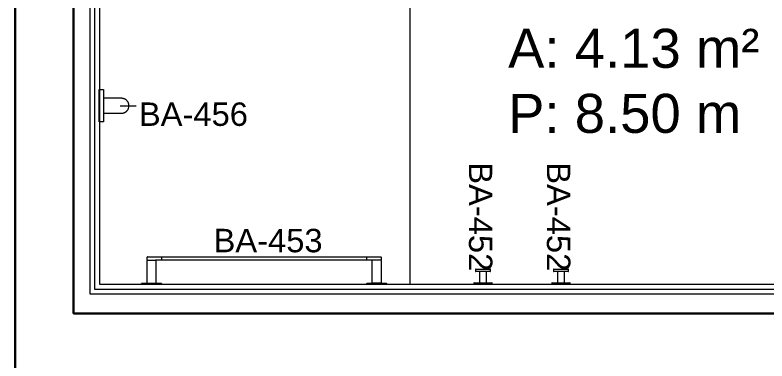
# Model space of a CAD drawing. Header units: centimetres. Extents: x 118932 to 154602, y -32682 to -23521.
# Drawn here: x 138667.2 to 138859.9, y -26084.1 to -25995.4 of the extents above; entities that cross this region are included whole.
import ezdxf

# ---------------------------------------------------------------- set-up
doc = ezdxf.new("R2010")
doc.units = ezdxf.units.CM
doc.header["$LTSCALE"] = 50
doc.header["$MEASUREMENT"] = 0
for name, color, linetype, lineweight, true_color in [('GEN_00_BL_Yazı', 7, 'Continuous', 0, 0x4f5250), ('GEN_00_BL_Ölçü Dış', 7, 'Continuous', 5, 0x766a5e), ('GEN_02_TF_Islak Hacim', 7, 'Continuous', 5, 0x007cb0), ('GEN_05_ML_Alçıpan_giydirme', 7, 'Continuous', 18, 0x7ebab5), ('KALACAK DUVARLAR', 7, 'Continuous', 30, 0x005387)]:
    doc.layers.add(name, color=color, linetype=linetype, lineweight=lineweight, true_color=true_color)
doc.styles.add('ARIAL', font='arial.ttf')
doc.styles.add('Arial_6', font='arial.ttf', dxfattribs={"height": 59.5325})

# ---------------------------------------------------------------- blocks, each defined once
blk = doc.blocks.new('KALACAK DUVALAR LEVEL 0 D BLOK')
at = {"layer": 'KALACAK DUVARLAR', "elevation": 0}
for points in [[(-1403, 990.45), (-1403, 975.45), (-1484.5, 975.45), (-1484.5, 970.45), (-1499.5, 970.45), (-1499.5, 1931.88)], [(-1323, 990.45), (-1323, 975.45), (-1111.5, 975.45), (-1111.5, 990.45), (-1120.5, 990.45), (-1120.5, 1004.45), (-1135.5, 1004.45), (-1135.5, 990.45), (-1288.5, 990.45), (-1288.5, 1141.45), (-1135.5, 1141.45), (-1135.5, 1127.45), (-1120.5, 1127.45), (-1120.5, 1141.45), (-1113.5, 1141.45), (-1113.5, 1156.45), (-1484.5, 1156.45), (-1484.5, 1525.95), (-1443.05, 1525.95), (-1443.05, 1593.95), (-1484.5, 1593.95), (-1484.5, 1931.88)]]:
    blk.add_lwpolyline(points, dxfattribs=at)
blk = doc.blocks.new('Robe_Hook - BA-452 ROBE HOOK-13695885-TYPE GxL')
at = {"layer": 'GEN_02_TF_Islak Hacim', "lineweight": 13}
for p, q in [((-23.8, 0), (-23.8, -3.2)), ((-23.8, 0), (23.8, 0)), ((-23, 0), (-23.8, 0)), ((-23.8, -3.2), (-23, -3.2)), ((23.8, -3.2), (-23.8, -3.2)), ((-9.2, -3.2), (-9.2, -31.9)), ((9.2, -31.9), (9.2, -3.2)), ((23.8, 0), (23, 0)), ((23, -3.2), (23.8, -3.2)), ((23.8, -3.2), (23.8, 0)), ((-19.1, -31.9), (-19.1, -38.1)), ((-19.1, -31.9), (19, -31.9)), ((-18.4, -31.9), (-19.1, -31.9)), ((-19.1, -38.1), (-18.4, -38.1)), ((19, -38.1), (-19.1, -38.1)), ((19, -31.9), (18.4, -31.9)), ((18.4, -38.1), (19, -38.1)), ((19, -38.1), (19, -31.9))]:
    blk.add_line(p, q, dxfattribs=at)
at = {"layer": 'GEN_00_BL_Yazı', "insert": (-23.9, -312.3), "char_height": 60, "width": 132.711, "attachment_point": 1, "rotation": 90, "style": 'Arial_6'}
blk.add_mtext('BA-452', dxfattribs=at)
blk = doc.blocks.new('Grab-Bar_Bobrick_B-6806 - BA-456 24_-V371-TYPE GxL')
at = {"layer": 'GEN_00_BL_Yazı'}
blk.add_line((-53504.4, -6427.9), (-53463.6, -6427.9), dxfattribs=at)
at = {"layer": 'GEN_02_TF_Islak Hacim', "lineweight": 13, "flags": 128}
blk.add_lwpolyline([(-53558, -6468.7), (-53558, -6386.1), (-53546.8, -6386.1), (-53546.8, -6468.7)], close=True, dxfattribs=at)
blk.add_lwpolyline([(-53546.8, -6446.5), (-53532.6, -6446.5), (-53531.3, -6446.5), (-53530, -6446.5), (-53528.8, -6446.5), (-53527.5, -6446.5), (-53526.2, -6446.5), (-53525, -6446.5), (-53523.8, -6446.5), (-53522.6, -6446.5), (-53521.4, -6446.5), (-53520.2, -6446.5), (-53519, -6446.5), (-53517.9, -6446.5), (-53516.8, -6446.5), (-53515.7, -6446.5), (-53514.6, -6446.5), (-53513.6, -6446.5), (-53512.6, -6446.5), (-53511.6, -6446.5), (-53510.7, -6446.5), (-53509.8, -6446.5), (-53508.9, -6446.5), (-53508.1, -6446.5), (-53507.3, -6446.5), (-53506.5, -6446.5), (-53505.8, -6446.5), (-53505.2, -6446.5), (-53504.6, -6446.5), (-53504, -6446.5), (-53503.4, -6446.5), (-53503, -6446.5), (-53502.5, -6446.5), (-53502.1, -6446.5), (-53501.8, -6446.5), (-53501.5, -6446.5), (-53501.3, -6446.5), (-53501.1, -6446.5), (-53500.9, -6446.5), (-53500.8, -6446.5), (-53500.8, -6446.5), (-53500.6, -6446.5), (-53499.8, -6446.5), (-53499.1, -6446.4), (-53498.3, -6446.3), (-53497.6, -6446.2), (-53496.8, -6446.1), (-53496.1, -6445.9), (-53495.3, -6445.7), (-53494.6, -6445.5), (-53493.9, -6445.2), (-53493.2, -6444.9), (-53492.5, -6444.6), (-53491.8, -6444.2), (-53491.2, -6443.9), (-53490.5, -6443.5), (-53489.9, -6443), (-53489.3, -6442.6), (-53488.7, -6442.1), (-53488.1, -6441.6), (-53487.5, -6441.1), (-53487, -6440.6), (-53486.5, -6440), (-53486, -6439.4), (-53485.5, -6438.8), (-53485.1, -6438.2), (-53484.7, -6437.6), (-53484.3, -6436.9), (-53483.9, -6436.2), (-53483.6, -6435.6), (-53483.3, -6434.9), (-53483, -6434.2, 0.168627), (-53482.6, -6422), (-53482.8, -6421.3), (-53483, -6420.5), (-53483.3, -6419.8), (-53483.7, -6419.1), (-53484, -6418.5), (-53484.4, -6417.8), (-53484.8, -6417.2), (-53485.2, -6416.5), (-53485.6, -6415.9), (-53486.1, -6415.3), (-53486.6, -6414.7), (-53487.1, -6414.2), (-53487.7, -6413.6), (-53488.2, -6413.1), (-53488.8, -6412.6), (-53489.4, -6412.2), (-53490, -6411.7), (-53490.7, -6411.3), (-53491.3, -6410.9), (-53492, -6410.5), (-53492.7, -6410.2), (-53493.4, -6409.9), (-53494.1, -6409.6), (-53494.8, -6409.4), (-53495.5, -6409.1), (-53496.3, -6408.9), (-53497, -6408.8), (-53497.8, -6408.6), (-53498.5, -6408.5), (-53499.3, -6408.5), (-53500, -6408.4), (-53500.8, -6408.4), (-53500.8, -6408.4), (-53500.9, -6408.4), (-53501, -6408.4), (-53501.2, -6408.4), (-53501.4, -6408.4), (-53501.7, -6408.4), (-53502, -6408.4), (-53502.4, -6408.4), (-53502.8, -6408.4), (-53503.3, -6408.4), (-53503.8, -6408.4), (-53504.4, -6408.4), (-53505, -6408.4), (-53505.7, -6408.4), (-53506.4, -6408.4), (-53507.1, -6408.4), (-53507.9, -6408.4), (-53508.7, -6408.4), (-53509.5, -6408.4), (-53510.4, -6408.4), (-53511.4, -6408.4), (-53512.3, -6408.4), (-53513.3, -6408.4), (-53514.3, -6408.4), (-53515.4, -6408.4), (-53516.5, -6408.4), (-53517.6, -6408.4), (-53518.7, -6408.4), (-53519.9, -6408.4), (-53521.1, -6408.4), (-53522.2, -6408.4), (-53523.5, -6408.4), (-53524.7, -6408.4), (-53525.9, -6408.4), (-53527.2, -6408.4), (-53528.4, -6408.4), (-53529.7, -6408.4), (-53530.9, -6408.4), (-53532.2, -6408.4), (-53532.6, -6408.4), (-53546.8, -6408.4)], format="xyb", dxfattribs=at)
at = {"layer": 'GEN_00_BL_Yazı', "insert": (-53456.4, -6479.9), "char_height": 60, "width": 265.421, "attachment_point": 7, "style": 'Arial_6'}
blk.add_mtext('BA-456', dxfattribs=at)
blk = doc.blocks.new('Accessory-Towel_Bar-KOHLER-Composed-K-73142 _1_ - BA-453 TOWEL BAR 24_-14138606-TYPE GxL')
at = {"layer": 'GEN_02_TF_Islak Hacim', "lineweight": 13}
for p, q in [((-53278.4, -6862.5), (-52680, -6862.5)), ((-53242.4, -6862.5), (-53242.4, -6871.4)), ((-52716.1, -6871.4), (-52716.1, -6862.5)), ((-53279.2, -6870.5), (-53279.2, -6863.3)), ((-53279.2, -6929.9), (-53279.2, -6872.2)), ((-53278.4, -6871.4), (-53257.1, -6871.4)), ((-52701.3, -6871.4), (-53257.1, -6871.4)), ((-53256.3, -6872.2), (-53256.3, -6929.9)), ((-52702.1, -6929.9), (-52702.1, -6872.2)), ((-52680, -6871.4), (-52701.3, -6871.4)), ((-52679.2, -6863.3), (-52679.2, -6870.5)), ((-52679.2, -6872.2), (-52679.2, -6929.9)), ((-53293.2, -6932.7), (-53293.2, -6931.5)), ((-53293.2, -6932.7), (-53242.4, -6932.7)), ((-53292.4, -6930.7), (-53278.4, -6930.7)), ((-53278.4, -6930.7), (-53257.1, -6930.7)), ((-53257.1, -6930.7), (-53243.2, -6930.7)), ((-53242.4, -6931.5), (-53242.4, -6932.7)), ((-52716.1, -6932.7), (-52716.1, -6931.5)), ((-52716.1, -6932.7), (-52665.3, -6932.7)), ((-52715.3, -6930.7), (-52701.3, -6930.7)), ((-52680, -6930.7), (-52701.3, -6930.7)), ((-52680, -6930.7), (-52666.1, -6930.7)), ((-52665.3, -6931.5), (-52665.3, -6932.7))]:
    blk.add_line(p, q, dxfattribs=at)
for centre, radius, start, end in [((-53278.4, -6863.3), 0.82, 90, 180), ((-52680, -6863.3), 0.82, 0, 90), ((-53278.4, -6870.5), 0.814, 180, 270), ((-53278.4, -6872.2), 0.814, 90, 180), ((-53257.1, -6872.2), 0.814, 0, 90), ((-52701.3, -6872.2), 0.814, 90, 180), ((-52680, -6870.5), 0.814, 270, 0), ((-52680, -6872.2), 0.814, 0, 90), ((-53292.4, -6931.5), 0.797, 90, 180), ((-53278.4, -6929.9), 0.804, 180, 270), ((-53257.1, -6929.9), 0.804, 270, 0), ((-53243.2, -6931.5), 0.797, 0, 90), ((-52715.3, -6931.5), 0.797, 90, 180), ((-52701.3, -6929.9), 0.804, 180, 270), ((-52680, -6929.9), 0.804, 270, 0), ((-52666.1, -6931.5), 0.797, 0, 90)]:
    blk.add_arc(centre, radius, start, end, dxfattribs=at)
at = {"layer": 'GEN_00_BL_Yazı', "insert": (-53108.7, -6791.1), "char_height": 60, "width": 265.421, "attachment_point": 1, "style": 'Arial_6'}
blk.add_mtext('BA-453', dxfattribs=at)
blk = doc.blocks.new('LEVEL 0 ISLAK HACİM')
at = {"layer": 'GEN_02_TF_Islak Hacim', "elevation": 0}
blk.add_lwpolyline([(-1587.68, 506.98), (-1587.68, 341.98)], dxfattribs=at)
at = {"xscale": 0.1, "yscale": 0.1, "zscale": 0.1}
blk.add_blockref('Grab-Bar_Bobrick_B-6806 - BA-456 24_-V371-TYPE GxL', (3688.46, 1030.44, 0), dxfattribs=at)
at = {"xscale": 0.1, "yscale": 0.1, "zscale": 0.1, "rotation": 180}
for p in [(-1568.95, 342, 0), (-1548.95, 342, 0)]:
    blk.add_blockref('Robe_Hook - BA-452 ROBE HOOK-13695885-TYPE GxL', p, dxfattribs=at)
at = {"extrusion": (-6.25506e-07, 3.22532e-09, 1), "xscale": 0.0999999999999999, "yscale": 0.0999999999999999, "zscale": 0.0999999999999999, "rotation": 359.995832532428}
blk.add_blockref('Accessory-Towel_Bar-KOHLER-Composed-K-73142 _1_ - BA-453 TOWEL BAR 24_-14138606-TYPE GxL', (3672.88, 1034.88, 0), dxfattribs=at)
blk = doc.blocks.new('TEFRISLI MAHAL LEVEL 0 D BLOK')
at = {"layer": 'GEN_00_BL_Yazı', "transparency": 33554687, "insert": (-485.22, 487.36), "char_height": 10, "attachment_point": 1, "style": 'ARIAL'}
blk.add_mtext_dynamic_manual_height_columns('\\A1;\\pxi-3,l4,ql,t4;A: 4.13 m²\\PP: 8.50 m', width=228.7768, gutter_width=8.33, heights=[129.13], dxfattribs=at)
blk = doc.blocks.new('level 1 d blok duvarlar')
at = {"layer": 'GEN_05_ML_Alçıpan_giydirme', "elevation": 0}
for points in [[(243.32, -116.03), (129.16, -116.03), (129.16, -483.47), (170.61, -483.47), (170.61, -561.47), (128.17, -561.47), (128.23, -715.47), (128.32, -920.97), (373.16, -920.97)], [(243.32, -116.07), (243.32, -117.28), (130.41, -117.28), (130.41, -482.22), (171.86, -482.22), (171.86, -562.72), (129.42, -562.72), (129.57, -919.72), (373.16, -919.72)], [(244.57, -116.07), (244.57, -118.53), (131.66, -118.53), (131.66, -480.97), (173.11, -480.97), (173.11, -563.97), (130.67, -563.97), (130.82, -918.47), (373.16, -918.47)]]:
    blk.add_lwpolyline(points, dxfattribs=at)

msp = doc.modelspace()

# ---------------------------------------------------------------- block references
msp.add_blockref('KALACAK DUVALAR LEVEL 0 D BLOK', (140166.67, -27228.34, 0))

# ---------------------------------------------------------------- next in the draw order: block references
msp.add_blockref('LEVEL 0 ISLAK HACİM', (140356.1, -26406.37, 0))

# ---------------------------------------------------------------- next in the draw order: block references
msp.add_blockref('level 1 d blok duvarlar', (138558, -25145.92))
at = {"layer": 'GEN_00_BL_Ölçü Dış'}
msp.add_blockref('TEFRISLI MAHAL LEVEL 0 D BLOK', (139268.8, -26486.31), dxfattribs=at)

doc.saveas('drawing.dxf')
